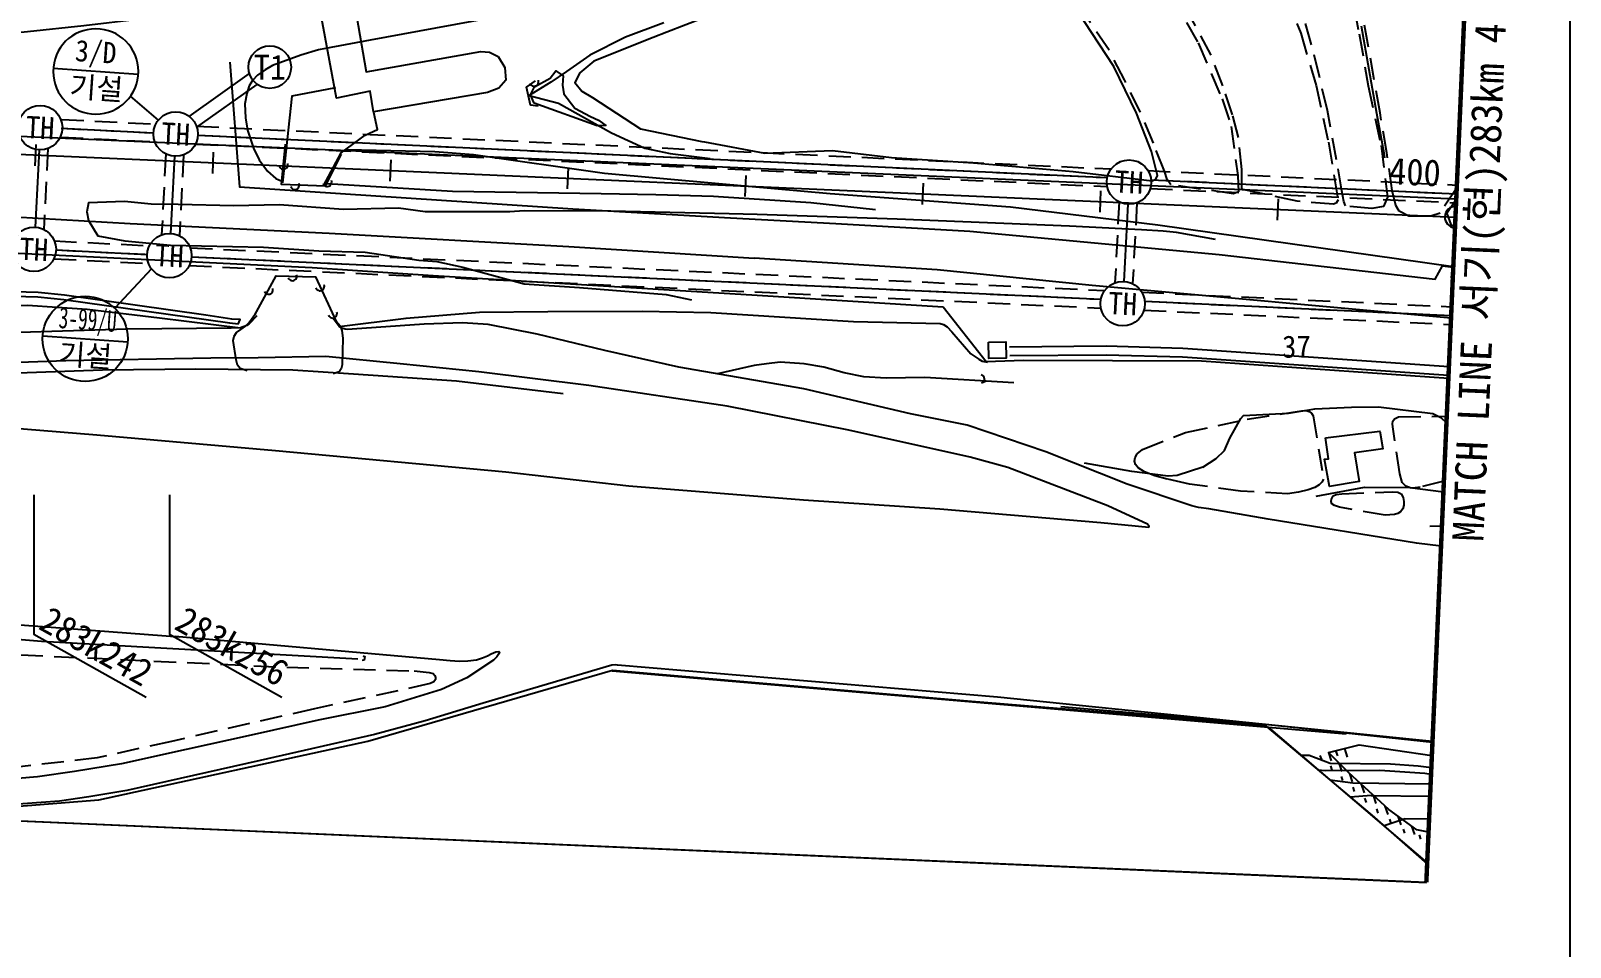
# Model space of a CAD drawing. Header units: millimetres. Extents: x 5094 to 5890, y 1103 to 1809.
# Drawn here: x 5716.6 to 5889.9, y 1399.5 to 1502.7 of the extents above; entities that cross this region are included whole.
import ezdxf
from ezdxf.enums import TextEntityAlignment as Align
from ezdxf.xclip import XClip

# ---------------------------------------------------------------- set-up
doc = ezdxf.new("R2010")
doc.units = ezdxf.units.MM
doc.header["$LTSCALE"] = 10
doc.header["$MEASUREMENT"] = 0
doc.header["$XCLIPFRAME"] = 2
doc.linetypes.add('A-CENTR01', pattern=[2, 1.25, -0.25, 0.25, -0.25])
doc.linetypes.add('HIDDEN', pattern=[0.375, 0.25, -0.125])
for name, color, linetype in [('TN-CABL', 4, 'Continuous'), ('TN-CABL-MISC', 3, 'Continuous'), ('TN-MACL', 6, 'A-CENTR01'), ('TN-MACT', 6, 'Continuous'), ('TN-MANH', 4, 'Continuous'), ('TT-TEXT', 3, 'Continuous'), ('TZ-BASE', 253, 'Continuous'), ('TZ-CABL', 4, 'Continuous')]:
    doc.layers.add(name, color=color, linetype=linetype)
doc.layers.add('TX-PAPR', color=2, linetype='Continuous', plot=False)
doc.styles.get("Standard").update_dxf_attribs({"font": 'GulimChe.ttf'})
doc.styles.add('SYMBTEXT', font='GulimChe.ttf')
doc.linetypes.add('ZIGZAG', pattern='A,0.0001,-0.2,[131,ltypeshp.shx,S=0.2,R=0,X=-0.2,Y=0],-0.4,[131,ltypeshp.shx,S=0.2,R=180,X=0.2,Y=0],-0.2', length=0.8001)

# ---------------------------------------------------------------- blocks, each defined once
blk = doc.blocks.new('AZ0801')
at = {"color": 0}
blk.add_arc((0, 0), 0.5, 180, 0, dxfattribs=at)
blk = doc.blocks.new('AZ070')
at = {"color": 0}
for points in [[(-1, 0), (-1, -0.5)], [(0, 0), (0, -1)]]:
    blk.add_lwpolyline(points, dxfattribs=at)
blk = doc.blocks.new('JD-FJFJFS')
at = {"layer": 'TZ-BASE'}
for p, q in [((538.99, 5.79), (539.09, 8.19)), ((558.97, 4.92), (559.08, 7.31)), ((578.95, 4.04), (579.06, 6.44)), ((598.93, 3.17), (599.04, 5.57)), ((618.91, 2.3), (619.02, 4.69)), ((638.89, 1.42), (639, 3.82)), ((658.88, 0.55), (658.98, 2.95)), ((678.86, -0.33), (678.96, 2.07)), ((698.84, -1.2), (698.94, 1.2)), ((640.52, -5.95, 50.05), (619.95, -4.64, 50.13))]:
    blk.add_line(p, q, dxfattribs=at)
blk.add_lwpolyline([(506.33, 18.46, 0.021273), (557.14, 23.15)], format="xyb", dxfattribs=at)
at = {"layer": 'TZ-BASE', "linetype": 'Continuous'}
for points, elevation in [([(690.94, 6.67), (690.87, 7.19), (690.05, 11.65), (688.3, 21.49)], 48), ([(616.47, 2.29), (626.3, 1.66), (633.58, 0.84)], 48), ([(681.43, -60.59), (682.42, -60.62)], 58), ([(684.76, -63.39), (687.34, -63.72)], 60), ([(695.77, -71.26), (695.72, -71.14)], 63)]:
    blk.add_lwpolyline(points, dxfattribs=dict(at, elevation=elevation))
at = {"layer": 'TZ-BASE'}
for points, elevation in [([(608.36, 25.87), (593.65, 23.06), (576.71, 19.93), (571.66, 18.98), (570.87, 18.82), (568.91, 18.25), (565.7, 17.06), (564.87, 16.59), (564.03, 15.97), (563.47, 15.37), (563.08, 14.8), (562.8, 13.93), (562.61, 12.77), (562.66, 11.17), (562.88, 9.79), (563.58, 7.76), (564.19, 6.44), (565.16, 5.17), (566.1, 4.34), (566.76, 4.05)], 48), ([(571.81, 3.8), (585.98, 2.92), (602.71, 2.66), (608.86, 2.55), (615.35, 2.36), (616.47, 2.29)], 48), ([(582.9, 0.6), (579.88, 1), (573.7, 0.86), (566.47, 1.39), (561.34, 1.26), (555.1, 1.42), (552.06, 1.47), (549.04, 1.77), (544.99, 1.6), (544.79, 0.6), (545, -0.39), (546.05, -2.1), (549.08, -2.66), (554.23, -3.17), (564.69, -3.4), (570.91, -3.82), (576.14, -3.94), (582.18, -4.84), (584.2, -4.99), (587.15, -5.63), (594.05, -7.51), (600.27, -7.94), (610.04, -8.72), (612.89, -9.32)], 49), ([(617.13, 0.35), (603.78, 0.65), (594.04, 0.7), (592.44, 0.58), (582.9, 0.6)], 49), ([(671.86, -2.51), (667.5, -1.74), (665.99, -1.6), (663.56, -1.44), (655.44, -1.02), (636.03, -0.22), (620.28, 0.28), (617.13, 0.35)], 49), ([(670.43, -28.17), (671.94, -27.19), (672.88, -26.28), (673.48, -24.91), (674.74, -22.7), (675.02, -22.36), (680.09, -22.09), (683.06, -21.59), (687.17, -21.42), (690.24, -21.37), (696.33, -22.14), (697.24, -22.58), (697.88, -23.16)], 53), ([(670.43, -28.17), (667.54, -29.12), (666.54, -29.2), (662.44, -28.67), (657.12, -27.7)], 53), ([(683.2, -31.43), (688.66, -30.43), (693.75, -30.44), (697.54, -30.96)], 54), ([(696, -34.8), (697.37, -34.77)], 55), ([(682.42, -60.62), (684.78, -61.52), (691.58, -61.59), (694.7, -61.81), (696.18, -62.01)], 58), ([(683.41, -62.26), (684.27, -62.35)], 59), ([(684.27, -62.35), (690.36, -62.28), (695.44, -62.65), (696.15, -62.76)], 59), ([(687.34, -63.72), (696.1, -63.83)], 60), ([(689.41, -65.15), (696.04, -65.24)], 61), ([(693.21, -67.78), (695.93, -67.72)], 62), ([(695.72, -71.14), (695.78, -71.1)], 63)]:
    blk.add_lwpolyline(points, dxfattribs=dict(at, elevation=elevation))
at = {"layer": 'TZ-BASE', "flags": 128}
blk.add_lwpolyline([(0, 0), (14.32, 1.79, -0.041993), (349.4, 15.28), (349.4, 15.28), (519.06, 7.86), (519.06, 7.86), (698.89, 0)], format="xyb", dxfattribs=at)
at = {"layer": 'TZ-BASE', "elevation": 46}
blk.add_lwpolyline([(595.17, 12.84), (594.77, 13.76), (595.22, 14.68), (596.98, 15.66), (597.59, 16.46), (598.42, 15.89), (598.37, 14.87), (598.52, 13.88), (599.74, 12.28), (601.5, 11.31), (602.42, 10.91), (603.25, 10.33), (602.24, 10.28)], close=True, dxfattribs=at)
at = {"layer": 'TZ-BASE', "flags": 128}
blk.add_lwpolyline([(519.15, 9.91), (698.98, 2.05)], dxfattribs=at)
for points, elevation in [([(562.84, -17.32), (562.07, -17.06), (561.78, -16.68), (561.6, -16.09), (561.26, -13.92), (561.38, -13.4), (561.67, -13.01), (562.14, -12.66), (562.67, -12.3), (563.04, -11.92), (563.84, -10.82)], 45), ([(572.56, -11.34), (573.08, -11.94), (573.37, -12.28), (573.52, -12.79), (573.63, -13.64), (573.56, -16.66), (573.43, -17.08), (573.28, -17.32), (573.09, -17.46), (572.55, -17.67)], 45), ([(646.33, -14.08), (648.26, -14.04), (648.29, -15.9), (646.36, -15.93), (646.33, -14.08)], 50.01), ([(689.41, -65.15), (687.07, -65.33)], 61), ([(693.21, -67.78), (690.85, -68.57)], 62)]:
    blk.add_lwpolyline(points, dxfattribs=dict(at, elevation=elevation))
at = {"layer": 'TZ-BASE'}
for points in [[(559.55, 43.51, 54.22), (578.85, 46.95, 54.3), (579.37, 44.81, 54.3), (571.58, 43.34, 57.97), (576.26, 16.35, 58.04), (589.15, 18.63, 53.27), (590.13, 18.57, 53.27), (591.12, 18.08, 53.27), (591.87, 16.84, 53.27), (591.98, 15.42, 53.27), (591.19, 14.51, 53.27), (589.93, 14.04, 52.24), (577.09, 11.85, 46.14), (576.71, 14.18, 57.92), (572.93, 13.41, 58.59), (567.49, 42.54, 58.14), (560.15, 41.33, 54.19), (559.55, 43.51, 54.19)], [(655.85, 5.15, 47.38), (664.74, 4.09, 47.38), (665.16, 4.27, 47.38), (665.36, 4.7, 47.38), (664.65, 7.38, 47.38), (662.99, 11.71, 47.38), (660.41, 16.97, 47.38), (657.12, 22, 47.38), (653.43, 27.65, 47.38), (649.8, 32.07, 47.45), (648.96, 32.35, 47.54), (644.21, 31.02, 47.61), (635.2, 28.37, 47.61), (624.17, 25.3, 47.18), (614.39, 22.48, 47.07), (610.1, 20.81, 46.91)], [(609.75, 21.86, 46.62), (605.43, 20.27, 46.58), (601.44, 18.24, 46.18), (598.81, 16.41, 46.12), (597.05, 15.21, 45.89), (594.62, 13.69, 45.59), (597.89, 12.84, 45.51), (603.89, 9.48, 45.97), (607.61, 7.76, 46.11), (610.48, 7.16, 46.12), (614.99, 6.58, 46.18)], [(610.1, 20.81, 46.91), (608.56, 20.21, 46.85), (601.88, 17.56, 46.63), (600.31, 16.24, 46.63), (599.76, 15.16, 46.64), (600.52, 14.18, 46.64), (601.75, 13.47, 46.64), (607.13, 9.94, 46.71), (614.04, 8.52, 46.73), (614.34, 8.47, 46.73)], [(560.9, 17.43, 48.44), (561.99, 3.41, 50.7), (599.53, 0.92, 50.8), (617.28, -0.07, 51.06)], [(572.79, 14.56, 46.34), (567.9, 13.61, 46.34), (566.82, 3.86, 46.05)], [(595.6, 12.49, 46.23), (594.75, 12.59, 46.22), (594.32, 14.63, 46.15), (595.3, 15.34, 46.14)], [(571.44, 3.5, 46.06), (573.43, 7.22, 45.94), (576.15, 9.21, 45.94), (577.52, 9.85, 46.01), (577.1, 11.78, 46.06)], [(266.72, 10.37, 46.97), (279.53, 10.3, 46.9), (294.19, 10, 46.9), (312.87, 9.54, 47.17), (330.24, 9.02, 47.29), (348.78, 8.26, 47.6), (370.67, 7.32, 47.61), (410.8, 5.53, 47.99), (432.22, 4.63, 48.33), (462.36, 3.25, 48.71), (500.72, 1.54, 49.03), (534.09, 0.17, 49.39), (549.67, -0.73, 49.55), (572.09, -1.81, 49.84), (599.07, -3.31, 49.95), (619.95, -4.64, 50.13)], [(573.43, 7.08, 46.01), (571.65, 3.49, 48.22), (566.72, 3.66, 48.32), (567.18, 8.21, 46.02)], [(574.08, 7.6, 45.78), (583.98, 7.38, 46.27), (588.32, 7.04, 46.44), (603.07, 4.95, 47.27), (615.95, 3.79, 47.53)], [(614.34, 8.47, 46.73), (621.12, 7.21, 46.87), (628.76, 7.51, 46.94), (635.41, 6.72, 47.04), (644.61, 6.12, 47.12), (655.85, 5.15, 47.12)], [(561.85, -12.06, 45.2), (562.08, -11.53, 45.11), (561.11, -11.49, 45.23), (558.2, -11.05, 45.59), (542.27, -8.79, 46.9), (539.31, -8.51, 47.37), (528.51, -8.21, 47.96), (518.43, -7.94, 48.27), (509.64, -7.67, 48.27), (493.17, -7.38, 48.03), (447.78, -6.29, 47.14), (442.35, -3.73, 47.6), (438.92, -2.63, 47.69), (436.35, -2.09, 47.78), (434.4, -1.88, 47.78), (431.18, -1.7, 47.69), (389.74, 0.24, 47.33), (360.36, 1.52, 46.94), (331.17, 2.81, 46.76)], [(570.17, -5.73, 50.34), (517.79, -3.16, 50.58), (458.66, -1.16, 50.11), (438.87, -0.44, 49.77), (436.66, -2.37, 49.68), (435.67, -3.19, 49.45), (374.43, -0.42, 49.07), (337.48, 1.18, 48.53), (306.03, 2.77, 48.49), (290.23, 3.36, 48.28), (276.86, 3.8, 48.3), (262.39, 4.33, 48.12), (250.92, 4.29, 47.9), (239.74, 4.48, 47.83), (226.82, 4.21, 47.53), (209.2, 3.68, 47.54), (188.17, 3.13, 47.81), (169.91, 2.76, 47.61), (139.22, 1.6, 47.23), (127.07, 0.97, 47.23), (116.61, 0.04, 47.48)], [(561.85, -12.06, 45.2), (560.91, -11.96, 45.29), (542.2, -9.31, 46.83), (539.27, -9.02, 47.3), (528.5, -8.73, 47.89), (518.41, -8.46, 48.19), (509.63, -8.19, 48.19), (493.16, -7.9, 47.96), (447.65, -6.81, 47.06), (442.15, -4.21, 47.53), (438.78, -3.13, 47.62), (436.27, -2.61, 47.71), (434.36, -2.4, 47.71), (431.16, -2.22, 47.62), (389.72, -0.28, 47.26), (360.34, 1, 46.87), (331.15, 2.29, 46.69)], [(615.95, 3.79, 47.53), (628.5, 2.66, 47.79), (648.78, 1.14, 48.18), (665.38, -0.86, 48.76), (698.65, -5.57, 50.12)], [(698.98, 1.99, 49.74), (697.93, 0.42, 49.69), (698.36, -0.84, 49.8), (698.84, -1.06, 49.8)], [(617.28, -0.07, 51.06), (629.12, -0.73, 51.23), (644.23, -1.57, 51.4)], [(644.23, -1.57, 51.4), (672.27, -4.22, 50.86), (696.6, -7.01, 51.22), (697.43, -5.51, 51.17), (698.64, -5.65, 51.18)], [(563.68, -11.1, 45.15), (566.13, -6.61, 48.63), (570.56, -6.74, 48.61), (572.92, -11.85, 45.05)], [(620.29, -8.85, 51.06), (583.79, -6.61, 50.52), (570.17, -5.73, 50.34)], [(698.39, -11.39, 50.36), (657.98, -7.71, 50.02), (640.52, -5.95, 50.05)], [(698.59, -6.78, 50.15), (698.34, -6.75, 50.15)], [(698.47, -6.01, 50.15), (698.63, -6.02, 50.15)], [(698.84, -6.74, 49.61), (698.5, -6.68, 49.61), (698.58, -6.09, 49.61), (698.97, -6.13, 49.61)], [(563.94, -11.12, 44.85), (563.05, -12.08, 45), (562.8, -12.22, 45.02), (562.09, -12.46, 45.02), (561.07, -12.53, 45.17), (549.33, -12.62, 46.35), (536.04, -13.03, 47.87), (529, -12.97, 48.93), (524.14, -12.84, 49.65), (518.89, -13.45, 50.44), (512.54, -14.23, 51.17), (506.51, -15.29, 51.8), (501.47, -16.79, 52.22), (499.61, -17.35, 52.25), (498.51, -17.74, 52.25), (497.59, -18.05, 52.22), (496.5, -18.37, 52.22), (495.73, -18.57, 52.23), (494.91, -18.75, 52.23), (494.09, -18.86, 52.23), (478.22, -18.35, 52.18), (429.43, -15.16, 51.48), (365.62, -11.79, 50.91), (330.89, -10.54, 50.76)], [(525.43, -12.87, 49.46), (526.69, -11.89, 48.92), (527.17, -11.54, 48.76), (527.6, -11.24, 48.6), (529.01, -10.61, 48.2), (530.71, -10.33, 48.2), (532.59, -10.12, 48.13), (534.52, -10.04, 47.99), (538.13, -9.93, 47.86), (541.46, -10.16, 47.33), (544.85, -10.36, 46.97), (552.98, -11.36, 46.14), (562.09, -12.46, 45.02)], [(641.21, -10.13, 51.37), (620.29, -8.85, 51.06)], [(698.09, -18.2, 51.72), (670.31, -16.24, 51.41), (650.24, -16.16, 50.92), (646.05, -16.29, 50.83), (641.21, -10.13, 51.37)], [(637.54, -22.16, 51.09), (625.51, -19.34, 50.1), (611.46, -16.91, 48.79), (603.12, -15.02, 48.22), (595.51, -13.17, 47.37), (589.98, -12.11, 46.75), (587.11, -11.93, 46.39), (582.8, -12.05, 46.08), (574.68, -12.63, 45.31), (574.17, -12.65, 45.26), (573.89, -12.64, 45.2), (573.52, -12.53, 45.15), (573.23, -12.33, 45.13), (572.53, -11.44, 45.06)], [(573.22, -12.32, 45.13), (580.75, -11.37, 45.72), (589.02, -10.72, 46.6), (596.69, -10.62, 47.26), (607.34, -10.6, 47.98), (615.05, -10.76, 48.81), (631.1, -11.77, 49.08), (640.88, -11.97, 49.04), (641.26, -12.11, 49.02), (641.66, -12.37, 49.08), (642.2, -12.91, 49.17), (644.32, -15.4, 49.47), (644.76, -15.72, 49.49), (645.22, -15.99, 49.49), (645.59, -16.23, 49.52), (646.22, -16.36, 49.56)], [(648.69, -14.6, 49.2), (659.57, -14.52, 49.2), (668.2, -14.77, 49.2), (698.15, -16.83, 49.2)], [(698.11, -17.86, 49.2), (668.16, -15.79, 49.2), (659.56, -15.55, 49.2), (648.7, -15.64, 49.2)], [(523.41, -22.69, 53.1), (545.94, -24.51, 53.19), (566.05, -26.29, 53.46), (591.98, -28.7, 53.67), (605.83, -30.28, 53.99), (625.5, -31.84, 54.07), (640.82, -32.87, 54.32), (658.96, -34.41, 54.78), (664.35, -34.93, 54.6), (664.4, -34.85, 54.55), (664.34, -34.72, 54.53), (664.2, -34.6, 54.51), (659.76, -32.52, 53.81), (648.51, -28.2, 52.31), (644.27, -27.05, 51.75), (630.59, -23.99, 50.17), (616.89, -21.3, 49.28), (601.32, -18.97, 47.82), (588.95, -17.44, 46.73), (580.09, -16.54, 45.58), (571.72, -15.71, 45.08), (564.09, -15.87, 44.81), (558.77, -15.91, 45.37), (542.44, -16.2, 47.11), (535.1, -16.45, 47.97)], [(598.43, -19.92, 48.9), (586.42, -18.47, 48.29), (574.83, -17.69, 47.84), (567.99, -17.23, 47.55), (557.07, -17.14, 47.84), (546.58, -17.24, 48.47), (527.44, -17.9, 50.75)], [(649.18, -18.68, 49.67), (639.15, -18.07, 49.68), (634.79, -18.14, 49.41), (632.3, -18, 49.31), (630.07, -17.56, 49.15), (627.76, -16.89, 49.04), (625.55, -16.54, 49.04), (622.86, -16.35, 49.06), (621.34, -16.54, 49.11), (619.95, -16.72, 49.09), (615.81, -17.66, 49.2)], [(645.5, -17.72, 47.09), (645.74, -17.89, 47.09), (645.9, -18.56, 47.09), (645.51, -18.71, 47.09)], [(697.27, -37.07, 55.99), (694.52, -36.72, 55.91), (677.82, -34.02, 55.08), (671.12, -32.87, 54.99), (669.97, -32.7, 54.89), (669.21, -32.52, 54.87), (661.94, -30.09, 54.09), (652.76, -26.44, 52.57), (643.91, -23.43, 51.59), (637.54, -22.16, 51.09)], [(647.32, -54.08, 54.1), (604.54, -50.48, 53.38), (604.32, -50.44, 53.31), (603.9, -50.47, 53.29), (589.41, -54.75, 52.25), (582.88, -56.74, 52.15), (577.2, -58.27, 52.2), (564.32, -61.2, 52.22), (549.32, -64.58, 51.54), (545.04, -65.3, 51.61), (541.73, -65.77, 51.54), (512.72, -67.91, 50.71)], [(554.75, -47.21, 52.92), (584.51, -49.82, 53.2), (585.72, -49.94, 53.19), (586.75, -50, 53.19), (587.68, -49.97, 53.19), (588.68, -49.85, 53.19), (589.34, -49.64, 53.17), (589.9, -49.4, 53.17), (590.32, -49.21, 53.17), (590.86, -48.97, 53.08), (591.18, -48.93, 52.88), (591.25, -49.01, 52.83), (591.18, -49.2, 52.7), (590.98, -49.53, 52.56), (590.58, -49.92, 52.5), (587.6, -51.9, 52.43), (584.72, -53.2, 52.42), (578.4, -55.15, 52.2), (570.86, -56.68, 52.25), (563.31, -58.35, 52.2), (555.99, -59.98, 51.97), (548.69, -61.6, 51.68), (543.42, -62.46, 51.57), (539.25, -63.03, 51.46), (531.69, -63.69, 51.27)], [(477.64, -43.89, 51.82), (477.63, -41.69, 52.15), (519.7, -44.62, 52.45), (541.81, -46.28, 52.81), (555.22, -47.26, 52.92)], [(478.98, -43.27, 51.5), (501.67, -44.57, 51.91), (539.71, -47.76, 52.02), (575.33, -49.75, 52.63)], [(575.93, -49.43, 52.72), (576.11, -49.48, 52.7), (576.04, -49.92, 52.72), (575.8, -49.95, 52.72)], [(635.76, -53.87, 54.29), (603.96, -51.14, 52.78)], [(686.6, -58.24, 56.7), (635.76, -53.87, 54.29)], [(696.31, -59.08, 55.23), (694.07, -58.84, 55.12), (647.32, -54.08, 54.1)], [(696.3, -59.19, 57.43), (677.85, -57.18, 56.64), (654.45, -55.18, 55.14)], [(677.8, -57.45, 59.18), (695.71, -72.74, 64.11)], [(695.86, -69.27, 62.65), (694.54, -69.03, 62.52), (691.37, -66.73, 61.19), (686.88, -62.6, 58.3), (684.58, -60.31, 56.17), (688.04, -59.46, 54.74)], [(688.05, -59.46, 54.74), (696.24, -60.66, 54.97)]]:
    blk.add_polyline3d(points, dxfattribs=at)
at = {"layer": 'TZ-BASE', "linetype": 'HIDDEN'}
for points in [[(681.71, 22.91, 47.9), (679.51, 26.88, 47.9), (676.32, 32.59, 47.9), (674.21, 37.54, 47.9), (674.27, 37.95, 47.9), (681.11, 39.63, 47.9), (681.78, 38.75, 47.9), (682.54, 37.49, 47.9), (685.18, 32.3, 47.9), (686.78, 27.27, 47.9), (688.05, 20.63, 47.9), (689.08, 14.78, 47.9), (690.52, 8.05, 47.9), (691.22, 2.24, 47.9), (690.8, 1.2, 47.9), (689.49, 0.95, 47.9), (686.52, 1.26, 47.9), (686.31, 1.76, 47.9), (686.1, 2.96, 47.9), (685.5, 6.43, 47.9), (684.47, 12.02, 47.9), (683.57, 15.83, 47.9), (682.68, 19.41, 47.9), (681.71, 22.91, 47.9)], [(671.4, 18.23, 47.65), (668.85, 22.95, 47.65), (664.46, 30.45, 47.65), (662.53, 34.27, 47.65), (662.85, 34.6, 47.65), (665.61, 35.37, 47.65), (673.12, 37.5, 47.65), (673.54, 37.21, 47.65), (673.91, 36.35, 47.65), (676.56, 31.3, 47.65), (679.58, 25.25, 47.65), (681.47, 20.71, 47.65), (683.19, 14.81, 47.65), (684.59, 8.44, 47.65), (685.68, 1.93, 47.65), (685.45, 1.56, 47.65), (685.15, 1.44, 47.65), (681.05, 1.78, 47.65), (674.83, 3.14, 47.65), (674.82, 5.36, 47.65), (674.45, 8.98, 47.65), (673.8, 11.51, 47.65), (672.69, 14.78, 47.65), (671.4, 18.23, 47.65)], [(659.89, 18.79, 47.38), (656.14, 24.33, 47.38), (651.36, 31.65, 47.38), (651.52, 32.32, 47.38), (652.8, 32.89, 47.38), (657.15, 33.7, 47.38), (661.28, 34.23, 47.38), (662.61, 32.23, 47.38), (666.78, 25.18, 47.38), (669.91, 19.63, 47.38), (672.62, 13.32, 47.38), (673.65, 10.2, 47.38), (674.37, 4.7, 47.38), (674.46, 2.85, 47.38), (673.89, 2.61, 47.38), (666.83, 3.65, 47.38), (666.44, 4.25, 47.38), (666.12, 5.18, 47.38), (664.88, 8.34, 47.38), (663.43, 11.8, 47.38), (661.62, 15.46, 47.38), (659.89, 18.79, 47.38)], [(699.03, 3.31, 48.18), (697.16, 0.43, 48.18), (696.12, 0.12, 48.18), (693.65, 0.11, 48.18), (692.57, 0.67, 48.18), (692.18, 1.3, 48.18), (691.78, 2.98, 48.18), (691.16, 7.22, 48.18), (690.4, 11.75, 48.18), (687.49, 28.2, 48.18)], [(697.59, -29.74, 53.07), (694.93, -30.41, 53.16), (694.36, -30.51, 53.28), (693.9, -30.53, 53.35), (693.31, -30.31, 53.3), (692.9, -29.9, 53.24), (692.61, -28.93, 53.12), (691.85, -23.63, 53), (691.81, -23.3, 52.96), (691.84, -23, 52.93), (692.01, -22.71, 52.87), (692.48, -22.49, 52.8), (697.91, -22.43, 52.69)], [(537.37, -49.3, 52.52), (567.31, -50.7, 52.87), (581.64, -51.12, 52.73), (583.35, -51.31, 52.71), (583.78, -51.42, 52.71), (583.99, -51.63, 52.71), (584.06, -51.87, 52.71), (584.05, -52.07, 52.71), (583.88, -52.33, 52.71), (583.47, -52.55, 52.71), (570.43, -55.38, 52.71), (554.33, -59.05, 52.55), (545.95, -60.92, 52.44), (536.94, -61.94, 52.25)]]:
    blk.add_polyline3d(points, dxfattribs=at)
for points in [[(675.45, -22.77, 53.07), (681.54, -21.83, 53.26), (681.85, -21.79, 53.23), (682.18, -21.82, 53.21), (682.42, -21.9, 53.23), (682.69, -22.1, 53.21), (682.88, -22.39, 53.23), (684.02, -29.52, 53.6), (683.85, -29.86, 53.6), (683.54, -30.15, 53.6), (683.06, -30.45, 53.6), (682.29, -30.71, 53.6), (681.21, -30.97, 53.58), (679.98, -31.19, 53.56), (674.69, -30.86, 53.49), (668.94, -30.07, 53.42), (666.45, -29.51, 53.35), (665.04, -29.14, 53.28), (663.89, -28.7, 53.14), (663.18, -28.26, 53.09), (662.87, -27.87, 53.09), (662.75, -27.51, 53.07), (662.82, -27.08, 53.07), (663.07, -26.67, 53.07), (663.65, -26.17, 53.07), (668.51, -24.26, 53.09)], [(685.85, -32.69, 54.25), (685.28, -32.49, 54.22), (684.98, -32.29, 54.2), (684.9, -32.03, 54.18), (684.93, -31.77, 54.18), (685.12, -31.41, 54.16), (685.45, -31.23, 54.14), (686.09, -31.16, 54.16), (691.79, -30.93, 54.22), (692.41, -30.99, 54.23), (692.76, -31.17, 54.23), (692.99, -31.58, 54.23), (693.08, -32.02, 54.25), (693.09, -32.46, 54.27), (692.95, -32.87, 54.29), (692.69, -33.2, 54.29), (692.39, -33.37, 54.29), (692.03, -33.51, 54.3), (690.96, -33.57, 54.29)]]:
    blk.add_polyline3d(points, close=True, dxfattribs=at)
at = {"layer": 'TZ-BASE', "linetype": 'Continuous'}
blk.add_polyline3d([(684.25, -24.88, 55.88), (690.38, -24.13, 55.78), (690.7, -26.11, 55.73), (687.51, -26.54, 55.67), (688.06, -29.78, 55.46), (684.71, -30.35, 55.58), (684.15, -27.28, 55.76), (684.61, -27.23, 55.76)], close=True, dxfattribs=at)
for points in [[(137.92, -26.39, 52.05), (162.51, -27.11, 52.02), (202.1, -28.25, 52.47), (237.21, -29.44, 53.06), (263.84, -30.27, 53.08), (317.71, -32.03, 53.72), (336.82, -40.43, 50.33), (336.82, -40.43, 49.36), (354.94, -48.1, 49.56), (363.72, -50.69, 49.45), (384.88, -56.65, 49.78), (399.72, -59.82, 50.44), (420.25, -63.88, 50.49), (440.01, -66.72, 50.51), (446.5, -67.66, 50.53), (453.68, -68.11, 50.74), (464.97, -68.5, 51.12), (500.02, -68.96, 51.68), (507.75, -68.41, 51.75), (532.41, -66.73, 52.04), (546.15, -65.62, 52.76), (576.44, -59.02, 53.35), (603.97, -51.04, 56.58), (643.94, -54.48, 58.42)], [(643.94, -54.48, 58.42), (677.43, -57.22, 59.36), (689.49, -67.37, 65.24), (695.7, -72.85, 65.51)]]:
    blk.add_polyline3d(points, dxfattribs=at)
at = {"layer": 'TZ-BASE'}
blk.add_arc((698.89, 0), 1.2, 87.4966, 267.4966, dxfattribs=at)
at = {"layer": 'TZ-BASE', "rotation": 19.1606489683417}
for name, p in [('AZ0801', (595.17, 15.25, 46.14)), ('AZ0801', (566.94, 5.88, 47.19)), ('AZ0801', (568.23, 3.61, 48.29)), ('AZ0801', (571.87, 3.94, 47.94)), ('AZ0801', (567.94, -6.67, 48.62)), ('AZ0801', (565.26, -8.2, 47.4)), ('AZ0801', (571.05, -7.8, 47.87)), ('AZ0801', (572.47, -10.87, 45.73)), ('AZ070', (684.58, -60.31, 56.17)), ('AZ070', (686.38, -59.87, 55.42)), ('AZ070', (685.76, -61.49, 57.26)), ('AZ070', (686.95, -62.67, 58.35)), ('AZ070', (688.28, -63.89, 59.21)), ('AZ070', (689.61, -65.12, 60.06)), ('AZ070', (690.94, -66.34, 60.92)), ('AZ070', (692.41, -67.49, 61.63)), ('AZ070', (693.95, -68.6, 62.27)), ('AZ070', (695.74, -69.25, 62.64))]:
    blk.add_blockref(name, p, dxfattribs=at)
at = {"layer": 'TZ-BASE'}
blk.add_text('400', height=3, rotation=357.4966, dxfattribs=at).set_placement((691.36, 3.71))
blk = doc.blocks.new('TTTW101-2')
blk.add_line((-6, 0), (6, 0))
blk.add_circle((0, 0), 6)
at = {"style": 'SYMBTEXT'}
for tag, p in [('TTTW_TITLE_1', (0.17, 2.77)), ('TTTW_TITLE_2', (0.17, -2.31))]:
    blk.add_attdef(tag, text='', height=3, dxfattribs=at).set_placement(p, align=Align.MIDDLE_CENTER)
blk = doc.blocks.new('JD-DCGJF7')
at = {"layer": 'TZ-BASE'}
for p, q in [((543.58, 85.35, 0.02), (540.44, 88.05, 0.02)), ((542.79, 68.6), (538.68, 64.15, 0.02))]:
    blk.add_line(p, q, dxfattribs=at)
at = {"layer": 'TZ-BASE', "elevation": -0.02, "flags": 128}
blk.add_lwpolyline([(529.55, 43.13), (529.55, 27.43), (542.21, 20.34)], dxfattribs=at)
at = {"layer": 'TZ-BASE', "flags": 128}
blk.add_lwpolyline([(544.81, 43.13), (544.81, 27.43), (557.47, 20.34)], dxfattribs=at)
at = {"layer": 'TZ-BASE'}
ref = blk.add_blockref('TTTW101-2', (536.52, 90.82, 0.02), dxfattribs=dict(at, xscale=-0.7999999999910473, yscale=0.8000000000140102, zscale=0.7999999999999969, rotation=356.0299714875541))
ref.add_attrib('TTTW_TITLE_1', '3/D', dxfattribs={"layer": '0', "height": 2.4, "rotation": 356.03, "style": 'SYMBTEXT'}).set_placement((536.53, 93.04, 0.02), align=Align.MIDDLE_CENTER)
ref.add_attrib('TTTW_TITLE_2', '기설', dxfattribs={"layer": '0', "height": 2.4, "rotation": 356.03, "style": 'SYMBTEXT'}).set_placement((536.59, 88.96, 0.02), align=Align.MIDDLE_CENTER)
ref = blk.add_blockref('TTTW101-2', (535.33, 60.7, 0.02), dxfattribs=dict(at, xscale=0.7999999999871489, yscale=0.7999999999871489, zscale=0.7999999999871489, rotation=356.0299714829016))
ref.add_attrib('TTTW_TITLE_1', '3-99/U', dxfattribs={"layer": '0', "height": 2.4, "rotation": 356.03, "style": 'SYMBTEXT', "width": 0.7}).set_placement((535.62, 62.9, 0.02), align=Align.MIDDLE_CENTER)
ref.add_attrib('TTTW_TITLE_2', '기설', dxfattribs={"layer": '0', "height": 2.4, "rotation": 356.03, "style": 'SYMBTEXT'}).set_placement((535.34, 58.85, 0.02), align=Align.MIDDLE_CENTER)
for s, p in [('283k242', (529.94, 28.09, -0.02)), ('283k256', (545.21, 28.09))]:
    blk.add_text(s, height=3, rotation=330.7613, dxfattribs=at).set_placement(p)
blk = doc.blocks.new('TZMH101')
at = {"linetype": 'Continuous'}
blk.add_circle((0, 0), 2.5, dxfattribs=at)
at = {"style": 'SYMBTEXT'}
blk.add_attdef('TZMH_TITLE', text='', height=2.5, dxfattribs=at).set_placement((0, 0), align=Align.MIDDLE_CENTER)
blk = doc.blocks.new('A$C510550BF')
at = {"layer": 'TN-CABL-MISC'}
blk.add_circle((-164135.37, -264146.45), 2.4, dxfattribs=at)
at = {"layer": 'TN-CABL-MISC', "style": 'SYMBTEXT'}
blk.add_attdef('TCCT_TITLE', text='', height=2.8, dxfattribs=at).set_placement((-164135.37, -264146.45), align=Align.MIDDLE_CENTER)

msp = doc.modelspace()

# ---------------------------------------------------------------- linework, layer by layer
at = {"layer": 'TN-CABL', "linetype": 'ZIGZAG', "ltscale": 0.5}
for points, elevation in [([(5720, 1491.72), (5730.39, 1491.2)], 0.02), ([(5717.5, 1489.29), (5717.05, 1480.59)], -0.02), ([(5719.42, 1478.02), (5729.68, 1477.51)], 0.02)]:
    msp.add_lwpolyline(points, dxfattribs=dict(at, elevation=elevation))
for points in [[(5735.39, 1490.94), (5837.77, 1486.16)], [(5732.76, 1488.57), (5732.31, 1479.87)], [(5842.7, 1485.93), (5877.08, 1484.33)], [(5840.09, 1483.17), (5839.64, 1474.47)], [(5734.68, 1477.25), (5837.06, 1472.47)], [(5841.99, 1472.24), (5876.48, 1470.63)]]:
    msp.add_lwpolyline(points, dxfattribs=at)
at = {"layer": 'TN-MACL', "const_width": 0.5}
msp.add_lwpolyline([(5873.69, 1406.8), (5880.25, 1556.65)], dxfattribs=at)
at = {"layer": 'TX-PAPR'}
msp.add_lwpolyline([(5093.89, 1103.05), (5889.89, 1103.05), (5889.89, 1619.05), (5093.89, 1619.05)], close=True, dxfattribs=at)
at = {"layer": 'TX-PAPR', "flags": 128}
msp.add_lwpolyline([(5168.79, 1556.15), (5187.37, 1407.3), (5201.69, 1409.09, -0.041993), (5524.2, 1422.08), (5693.87, 1414.66), (5693.87, 1414.66), (5873.69, 1406.8), (5880.25, 1556.65), (5700.42, 1564.51), (5700.42, 1564.51), (5530.75, 1571.93, 0.041993), (5183.11, 1557.93), (5168.79, 1556.15)], format="xyb", dxfattribs=at)
at = {"layer": 'TZ-CABL', "flags": 128}
for points in [[(5734.4, 1493.06), (5741.19, 1497.9)], [(5735.27, 1491.84), (5742.06, 1496.67)]]:
    msp.add_lwpolyline(points, dxfattribs=at)
at = {"layer": 'TZ-CABL', "linetype": 'HIDDEN', "flags": 128}
for points, elevation in [([(5720.05, 1492.71), (5730.65, 1492.19)], 0.02), ([(5719.98, 1490.72), (5730.55, 1490.19)], 0.02), ([(5720, 1491.72), (5730.39, 1491.2)], 0.02), ([(5718.51, 1489.45), (5718.04, 1480.33)], -0.02), ([(5719.24, 1479.03), (5729.95, 1478.5)], 0.02), ([(5719.18, 1477.03), (5729.84, 1476.5)], 0.02), ([(5719.42, 1478.02), (5729.68, 1477.51)], 0.02)]:
    msp.add_lwpolyline(points, dxfattribs=dict(at, elevation=elevation))
for points in [[(5735.23, 1491.95), (5838.2, 1487.14)], [(5735.39, 1490.94), (5837.77, 1486.16)], [(5731.77, 1488.83), (5731.3, 1479.72)], [(5735.13, 1489.95), (5837.77, 1485.16)], [(5733.77, 1488.73), (5733.3, 1479.61)], [(5842.36, 1486.95), (5877.13, 1485.33)], [(5842.7, 1485.93), (5877.08, 1484.33)], [(5842.61, 1484.94), (5877.04, 1483.33)], [(5839.1, 1483.43), (5838.63, 1474.31)], [(5841.1, 1483.32), (5840.62, 1474.21)], [(5734.52, 1478.26), (5837.49, 1473.45)], [(5734.68, 1477.25), (5837.06, 1472.47)], [(5734.42, 1476.26), (5837.06, 1471.47)], [(5841.65, 1473.25), (5876.53, 1471.62)], [(5841.99, 1472.24), (5876.48, 1470.63)], [(5841.9, 1471.24), (5876.44, 1469.63)]]:
    msp.add_lwpolyline(points, dxfattribs=at)

# ---------------------------------------------------------------- block references
at = {"layer": 'TN-CABL-MISC'}
msp.add_blockref('A$C510550BF', (169878.85, 265645.06), dxfattribs=at).add_auto_attribs({'TCCT_TITLE': 'T1'})
at = {"layer": 'TN-MANH', "rotation": 357.0395061952724}
for p in [(5717.63, 1491.79), (5732.89, 1491.07), (5840.22, 1485.66), (5716.92, 1478.09, -0.02), (5732.18, 1477.38), (5839.51, 1471.97)]:
    msp.add_blockref('TZMH101', p, dxfattribs=at).add_auto_attribs({'TZMH_TITLE': 'TH'})
at = {"layer": 'TZ-BASE'}
ref = msp.add_blockref('JD-FJFJFS', (5178.08, 1481.72), dxfattribs=at)
XClip(ref).set_block_clipping_path([(-9.2897454324, 74.4224470829), (9.2897454323, -74.4224470829), (23.6059495803, -72.6354339273), (346.1232500652, -59.6486941024), (515.785324317, -67.0663218898), (515.7857195197, -67.0663391681), (695.6139382592, -74.9284237473), (702.165675345, 74.9284237478), (522.3374600953, 82.7905081745), (522.3370673573, 82.7905253449), (352.674977433, 90.2081538176), (5.0264587284, 76.20946024)])
msp.add_blockref('JD-DCGJF7', (5187.37, 1407.3), dxfattribs=at)

# ---------------------------------------------------------------- texts
at = {"layer": 'TN-MACT'}
msp.add_text('MATCH LINE 서기(현)283km 400.000', height=3.5, rotation=87.4966, dxfattribs=at).set_placement((5879.93, 1481.15), align=Align.MIDDLE_CENTER)
at = {"layer": 'TT-TEXT'}
msp.add_text('37', height=2.5, dxfattribs=at).set_placement((5859.06, 1465.88), align=Align.CENTER)

doc.saveas('drawing.dxf')
